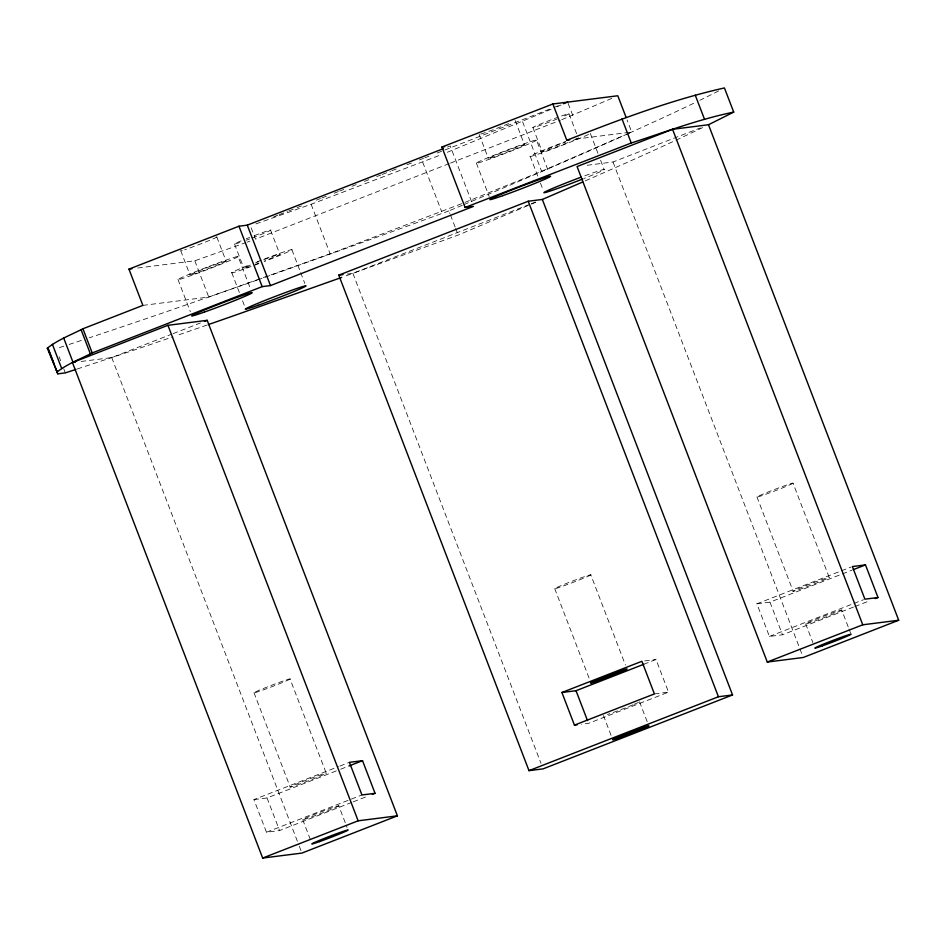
<?xml version="1.0" encoding="UTF-8"?>
<svg xmlns="http://www.w3.org/2000/svg" width="946" height="946" viewBox="0 0 946 946"><rect width="100%" height="100%" fill="white"/><g stroke="black" fill="none" stroke-linecap="round" stroke-linejoin="round"><path stroke-width="0.71" stroke-dasharray="4.73 3.55" d="M627.99 133.693L616.851 138.695A928.369 34.021 -21 0 1 463.575 204.75M629.232 133.138L659.977 119.149A928.369 34.021 -21 0 0 694.707 102.783M447.34 152.271L551.743 109.038M557.04 106.732L561.013 104.994M561.758 119.693L612.488 98.077M464.994 202.373L541.609 171.297L624.975 134.947M626.323 134.367L631.703 132.026L627.068 119.941M585.278 180.875L626.134 162.866A928.369 34.021 -21 0 0 702.724 127.556M241.064 240.875L237.824 242.271A19.428 0.71 -21 0 0 241.975 241.738M250.335 265.046L247.095 266.441A19.428 0.71 -21 0 0 251.246 265.909M535.803 202.243L458.195 235.069L344.415 276.421M255.94 223.906L311.116 204.253L441.877 154.482M142.87 305.392L208.747 297.044L330.13 253.8L463.635 202.929M447.47 147.056L450.213 145.991L472.882 205.046M273.761 216.764L277.888 215.156M279.259 214.624L287.501 211.407M288.873 210.875L295.731 208.191M297.115 207.659L302.602 205.519M316.331 200.15L320.458 198.542M321.829 198.01L328.7 195.337M334.186 193.185L338.301 191.577M339.685 191.045L343.8 189.436M352.042 186.22L356.157 184.612M364.399 181.407L371.27 178.723M376.756 176.583L380.871 174.975M382.255 174.442L390.485 171.226M391.869 170.682L398.727 168.01M406.969 164.793L413.84 162.109M419.326 159.969L423.441 158.36M424.825 157.828L428.94 156.22M437.182 153.004L552.535 107.998M553.907 107.466L559.393 105.325M449.149 163.623L255.526 239.161L250.418 225.869M450.521 163.09L560.387 120.225M81.179 361.455L111.723 357.576L171.734 334.163M173.106 333.631L200.386 322.988M587.135 165.278L613.008 161.991L700.312 127.935M347.253 274.08L352.893 273.359L529.985 204.265M531.356 203.733L535.471 202.125M351.865 802.362L279.567 830.564L266.465 832.232L253.93 799.595L338.502 766.603M339.874 766.071L349.417 762.346M853.458 607.096L782.519 634.778L769.417 636.433L756.895 603.808L840.095 571.337M841.467 570.805L851.01 567.08M253.93 799.595L267.044 797.939L339.33 769.737M340.702 769.204L347.513 766.532M756.895 603.808L769.997 602.141L840.923 574.47M842.295 573.938L851.838 570.213M643.8 664.269L656.004 659.504L668.526 692.141L588.566 723.335L581.506 724.234M266.465 832.232L361.94 794.971M769.417 636.433L852.63 603.974M853.99 603.442L863.544 599.717M353.225 801.83L368.231 795.976M854.817 606.563L869.823 600.71M137.738 268.025L194.829 260.789L245.865 242.602M247.249 242.117L250.004 241.135M77.3 368.964L117.493 355.661A928.369 34.021 -21 0 0 172.988 336.811M575.452 139.145L631.703 132.026M644.711 660.935L656.004 659.504M654.407 693.926L668.526 692.141M793.055 483.24A19.428 0.71 -21 0 1 764.415 494.758A19.428 0.71 -21 0 1 767.537 492.251A19.428 0.71 -21 0 1 793.055 483.24L829.24 577.498A19.428 0.71 -21 0 1 800.6 589.027A19.428 0.71 -21 0 1 803.722 586.508A19.428 0.71 -21 0 1 829.24 577.498M841.763 610.135A19.428 0.71 -21 0 1 813.122 621.652A19.428 0.71 -21 0 1 816.244 619.145A19.428 0.71 -21 0 1 841.763 610.135L848.467 627.588M848.976 628.936L850.525 632.957M756.954 496.922L793.138 591.191M805.661 623.816L812.874 642.618M613.008 161.991L802.161 654.738M590.304 133.41L598.038 153.548M600.615 160.264L604.222 169.665M769.997 602.141L782.519 634.778M568.144 103.433L572.744 115.4M568.995 113.804L577.758 136.626M532.894 127.485L542.164 151.656M536.524 140.221A32.389 1.183 -21 0 1 488.798 159.425A32.389 1.183 -21 0 1 493.989 155.239A32.389 1.183 -21 0 1 536.524 140.221L548.893 172.456M522.594 121.738L541.609 171.297M530.138 156.22L537.86 176.358M540.438 183.075L543.016 189.791M524.486 144.785A19.428 0.71 -21 0 0 498.968 153.796A19.428 0.71 -21 0 0 495.858 156.303A19.428 0.71 -21 0 0 524.486 144.785L515.215 120.615A19.428 0.71 -21 0 1 514.127 121.23M479.102 134.308L488.384 158.479M476.346 163.031L489.236 196.602M590.824 574.896A19.428 0.71 -21 0 1 562.184 586.414A19.428 0.71 -21 0 1 565.306 583.907A19.428 0.71 -21 0 1 590.824 574.896L625.436 665.062M639.543 701.79L647.265 721.928M462.263 205.306A928.369 34.021 -21 0 1 448.912 210.899L449.941 213.583M450.462 214.919L455.097 227.005M455.617 228.353L458.195 235.069M422.72 162.251L441.735 211.809M554.723 588.578L589.855 680.115M603.43 715.472L611.163 735.621M352.893 273.359L540.994 763.363M311.116 204.253L330.13 253.8M291.924 249.827L300.166 271.313M300.686 272.661L304.801 283.398M270.603 230.221L279.886 254.391M234.502 243.902L243.784 268.073M238.132 256.65A32.389 1.183 -21 0 1 190.406 275.842A32.389 1.183 -21 0 1 195.597 271.668A32.389 1.183 -21 0 1 238.132 256.65L250.513 288.873M231.746 272.637L239.48 292.787M242.566 300.84L244.636 306.208M216.823 237.032L226.106 261.202A19.428 0.71 -21 0 1 197.466 272.732A19.428 0.71 -21 0 1 200.576 270.213A19.428 0.71 -21 0 1 226.106 261.202M194.829 260.789L208.747 297.044M180.721 250.725L189.992 274.896M177.966 279.46L190.335 311.683M290.091 679.027A19.428 0.71 -21 0 1 261.463 690.556A19.428 0.71 -21 0 1 264.573 688.038A19.428 0.71 -21 0 1 290.091 679.027L326.275 773.296A19.428 0.71 -21 0 1 297.647 784.813A19.428 0.71 -21 0 1 300.757 782.307A19.428 0.71 -21 0 1 326.275 773.296M338.81 805.933A19.428 0.71 -21 0 1 310.17 817.45A19.428 0.71 -21 0 1 313.292 814.944A19.428 0.71 -21 0 1 338.81 805.933L347.052 827.419M253.989 692.72L290.174 786.989M302.696 819.614L311.459 842.448M111.723 357.576L298.759 844.825M299.279 846.197L301.928 853.079M267.044 797.939L279.567 830.564M59.137 356.784L60.686 360.804M63.772 368.869L65.321 372.89M561.534 115.968A19.428 0.71 -21 0 1 562.432 116.831M557.312 118.912A19.428 0.71 -21 0 1 544.529 123.82L540.355 125.321A19.428 0.71 -21 0 1 534.951 126.409A19.428 0.71 -21 0 1 557.36 117.47M577.19 138.577A19.428 0.71 -21 0 1 571.715 141.001M567.683 142.645A19.428 0.71 -21 0 1 553.812 147.99L549.638 149.492A19.428 0.71 -21 0 1 543.962 150.71A19.428 0.71 -21 0 1 565.519 142.054M578.124 137.832A19.428 0.71 -21 0 1 578.278 137.974M254.356 235.613A19.428 0.71 -21 0 1 267.292 231.865L264.052 233.248A19.428 0.71 -21 0 1 251.932 238.061M249.578 238.96A19.428 0.71 -21 0 1 246.149 240.237M246.185 238.794A19.428 0.71 -21 0 1 249.626 237.434M263.638 259.783A19.428 0.71 -21 0 1 276.563 256.035L273.323 257.418A19.428 0.71 -21 0 1 264.762 260.86M258.861 263.13A19.428 0.71 -21 0 1 255.42 264.407M255.455 262.964A19.428 0.71 -21 0 1 258.897 261.604M448.912 210.899A928.369 34.021 -21 0 1 258.625 279.543M257.265 280.028A928.369 34.021 -21 0 1 230.304 289.511L166.484 311.695A928.369 34.021 -21 0 1 89.231 337.817M81.332 340.43A928.369 34.021 -21 0 1 69.153 344.439M63.855 346.177A928.369 34.021 -21 0 1 56.051 348.719M508.652 123.642A19.428 0.71 -21 0 1 486.575 132.133M485.333 132.57A19.428 0.71 -21 0 1 480.627 134.107M216.669 236.89A19.428 0.71 -21 0 1 206.24 241.715A19.428 0.71 -21 0 1 184.73 249.744M182.235 250.536A19.428 0.71 -21 0 1 180.863 250.867M256.945 261.853A32.389 1.183 -21 0 1 291.853 249.578A32.389 1.183 -21 0 1 264.111 261.628M258.837 263.65A32.389 1.183 -21 0 1 231.995 272.874A32.389 1.183 -21 0 1 249.389 264.845M588.507 134.427A32.389 1.183 -21 0 1 551.199 149.48A32.389 1.183 -21 0 1 530.883 155.747A32.389 1.183 -21 0 1 565.826 141.415M584.829 175.79A32.389 1.183 -21 0 1 604.376 169.5A32.389 1.183 -21 0 1 584.143 178.439M718.641 90.934A928.369 34.021 -21 0 1 699.934 100.241M207.02 325.057A928.369 34.021 -21 0 1 175.755 335.865M638.455 702.393A19.428 0.71 -21 0 1 634.151 704.321M632.98 704.817A19.428 0.71 -21 0 1 607.45 714.49"/><path stroke-width="1.42" d="M75.976 369.401L65.321 372.89L57.801 373.847L47.3 348.199C57.943 339.72 70.938 334.919 82.941 328.77L142.87 305.392L128.952 269.137L238.983 226.212L247.273 225.16L443.355 148.664M56.583 372.369C67.213 363.891 80.209 359.102 92.223 352.941L262.172 286.638L270.473 285.586L473.414 206.417L465.101 207.47L441.9 147.044L552.878 103.989L617.785 95.759L626.039 117.245M552.878 103.989L566.796 140.245C618.306 120.107 670.359 100.087 724.435 87.943L733.718 112.113L708.495 124.742L672.559 129.295L577.072 166.555L767.277 662.046L803.213 657.494L898.7 620.245L708.495 124.742M582.701 181.999L542.342 199.452L528.223 201.238L338.786 275.156L528.991 770.647L543.099 768.862L732.547 694.955L542.342 199.452M563.52 103.717L567.635 102.109M72.452 362.555L167.939 325.306L207.198 320.327L397.403 815.83L301.928 853.079L262.657 858.057L72.452 362.555L75.361 362.188M204.478 321.392L207.198 320.327M348.885 766L362.519 760.679L375.054 793.316L372.322 794.38M853.209 569.681L865.484 564.892L878.006 597.517L875.275 598.582M561.912 692.496L641.885 661.289L654.407 693.926L574.447 725.121L561.912 692.496L576.031 690.71L643.8 664.269M262.657 858.057L358.144 820.809L397.403 815.83M767.277 662.046L862.764 624.798L898.7 620.245M528.991 770.647L718.428 696.741L732.547 694.955M465.101 207.47L631.254 143.012C665.18 132.073 698.716 119.267 733.718 112.113M341.648 277.415L239.586 313.682A928.369 34.021 -21 0 1 208.345 324.596M441.9 147.044L444.667 146.689M566.796 140.245L569.681 139.878M128.952 269.137L131.884 268.759M338.786 275.156L343.02 274.612M865.484 564.892L852.381 566.548L864.904 599.185L878.006 597.517M574.447 725.121L577.261 724.766M362.519 760.679L349.417 762.346L361.94 794.971L375.054 793.316M47.3 348.199L48.518 349.677M695.263 95.179L704.545 119.35M672.559 129.295L862.764 624.798M621.971 118.841L631.254 143.012M528.223 201.238L718.428 696.741M576.031 690.71L587.513 720.615M247.273 225.16L270.473 285.586M238.983 226.212L262.172 286.638M167.939 325.306L358.144 820.809M82.941 328.77L92.223 352.941M81.072 329.622L90.355 353.804M63.725 338.077L73.008 362.247M52.397 344.309L61.679 368.479M47.868 347.773L57.138 371.944M49.038 351.025L54.194 364.458M55.743 368.479L57.801 373.847M582.878 178.936A32.389 1.183 -21 0 1 543.915 192.688A32.389 1.183 -21 0 1 581.045 177.186M502.716 195.68A32.389 1.183 -21 0 0 550.442 176.476A32.389 1.183 -21 0 0 507.907 191.494A32.389 1.183 -21 0 0 502.716 195.68M204.324 312.097A32.389 1.183 -21 0 0 252.05 292.905A32.389 1.183 -21 0 0 209.515 307.923A32.389 1.183 -21 0 0 204.324 312.097M258.104 305.286A32.389 1.183 -21 0 0 305.842 286.082A32.389 1.183 -21 0 0 263.307 301.1A32.389 1.183 -21 0 0 258.104 305.286M319.452 841.621A19.428 0.71 -21 0 0 348.081 830.103A19.428 0.71 -21 0 0 322.562 839.114A19.428 0.71 -21 0 0 319.452 841.621M822.405 645.822A19.428 0.71 -21 0 0 851.045 634.305A19.428 0.71 -21 0 0 825.527 643.315A19.428 0.71 -21 0 0 822.405 645.822M620.174 737.478A19.428 0.71 -21 0 0 648.814 725.96A19.428 0.71 -21 0 0 623.296 734.971A19.428 0.71 -21 0 0 620.174 737.478M598.38 680.682A19.428 0.71 -21 0 0 627.009 669.153A19.428 0.71 -21 0 0 601.49 678.164A19.428 0.71 -21 0 0 598.38 680.682"/></g></svg>
